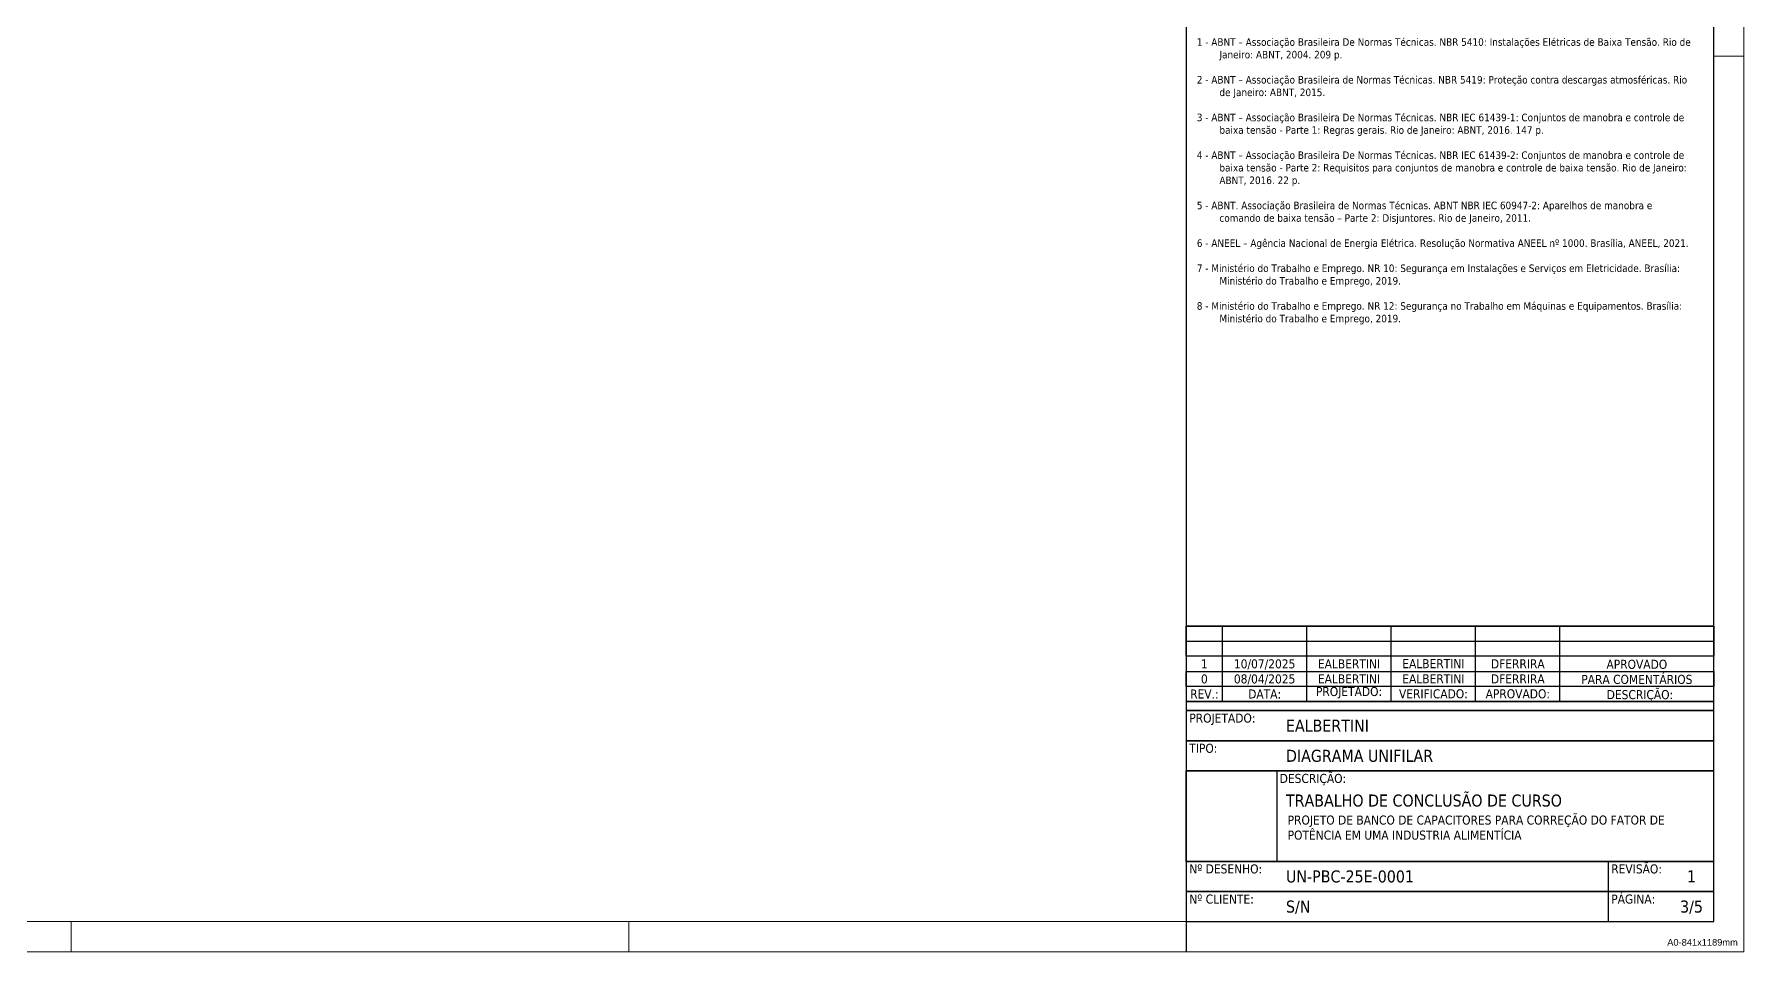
# Model space of a CAD drawing. Header units: inches. Extents: x 8060 to 14805, y -2003 to -1162.
# Drawn here: x 11459 to 12027, y -2003 to -1698 of the extents above; entities that cross this region are included whole.
import ezdxf
from ezdxf.enums import TextEntityAlignment as Align

# ---------------------------------------------------------------- set-up
doc = ezdxf.new("R2010")
doc.units = ezdxf.units.IN
doc.header["$MEASUREMENT"] = 0
for name, color, linetype in [('LEG. LINHA', 253, 'Continuous'), ('LEG. TEXTO', 1, 'Continuous'), ('MOLDURA', 5, 'Continuous'), ('TEXTO LEG.', 7, 'Continuous')]:
    doc.layers.add(name, color=color, linetype=linetype)
doc.styles.add('MtXpl_Tahoma', font='tahoma.ttf')
doc.styles.add('PDF ArialMT', font='arial.ttf')

# ---------------------------------------------------------------- blocks, each defined once
blk = doc.blocks.new('MOLDURA')
at = {"layer": 'MOLDURA', "lineweight": 15}
for p, q in [((3594.47, -2192.45), (3594.47, -1351.45)), ((3584.47, -1361.47), (3584.47, -2182.46)), ((3584.47, -2182.46), (2430.47, -2182.46)), ((3039.46, -2192.45), (3039.46, -2182.46)), ((3224.47, -2192.45), (3224.47, -2182.46)), ((2405.47, -2192.45), (3594.47, -2192.45))]:
    blk.add_line(p, q, dxfattribs=at)
at = {"layer": 'MOLDURA'}
for p, q in [((3409.47, -1361.47), (3409.47, -2182.46)), ((3409.47, -2182.46), (3409.47, -2192.45))]:
    blk.add_line(p, q, dxfattribs=at)
at = {"layer": 'MOLDURA', "lineweight": 15}
blk.add_lwpolyline([(3594.47, -1895.48), (3584.47, -1895.48)], close=True, dxfattribs=at)
at = {"layer": 'MOLDURA', "insert": (3592.47, -2190.45), "char_height": 2.2, "attachment_point": 9, "style": 'PDF ArialMT'}
blk.add_mtext('A0-841x1189mm', dxfattribs=at)
blk = doc.blocks.new('LEGENDA')
for p, q in [((3409.47, -2067.58), (3409.47, -2062.58)), ((3409.47, -2062.58), (3584.47, -2062.58)), ((3421.47, -2087.58), (3421.47, -2062.58)), ((3449.47, -2087.58), (3449.47, -2062.58)), ((3477.47, -2087.58), (3477.47, -2062.58)), ((3505.47, -2087.58), (3505.47, -2062.58)), ((3533.47, -2087.58), (3533.47, -2062.58)), ((3584.47, -2062.58), (3584.47, -2067.58)), ((3409.47, -2072.58), (3409.47, -2067.58)), ((3409.47, -2067.58), (3584.47, -2067.58)), ((3584.47, -2067.58), (3584.47, -2072.58)), ((3584.47, -2072.58), (3409.47, -2072.58)), ((3409.47, -2072.58), (3409.47, -2077.58)), ((3584.47, -2077.58), (3584.47, -2072.58)), ((3409.47, -2082.58), (3409.47, -2077.58)), ((3409.47, -2077.58), (3584.47, -2077.58)), ((3584.47, -2077.58), (3584.47, -2082.58)), ((3584.47, -2082.58), (3409.47, -2082.58)), ((3409.47, -2082.58), (3409.47, -2087.58)), ((3584.47, -2087.58), (3584.47, -2082.58)), ((3409.47, -2087.58), (3584.47, -2087.58))]:
    blk.add_line(p, q)
blk = doc.blocks.new('legenda-2')
at = {"layer": 'LEG. LINHA'}
blk.add_line((3549.47, -2162.46), (3549.47, -2172.46), dxfattribs=at)
blk.add_lwpolyline([(3409.47, -2172.46), (3584.47, -2172.46), (3584.47, -2162.46), (3409.47, -2162.46)], close=True, dxfattribs=at)

msp = doc.modelspace()

# ---------------------------------------------------------------- linework, layer by layer
at = {"layer": 'LEG. LINHA'}
for points in [[(11841.6, -1894.58), (12016.6, -1894.58), (12016.6, -1691.03), (11841.6, -1691.03)], [(11841.6, -1919.58), (12016.6, -1919.58), (12016.6, -1894.58), (11841.6, -1894.58)], [(11841.6, -1922.58), (12016.6, -1922.58), (12016.6, -1919.58), (11841.6, -1919.58)], [(11841.6, -1932.58), (12016.6, -1932.58), (12016.6, -1922.58), (11841.6, -1922.58)], [(11841.6, -1942.58), (12016.6, -1942.58), (12016.6, -1932.58), (11841.6, -1932.58)], [(11841.6, -1972.58), (12016.6, -1972.58), (12016.6, -1942.58), (11841.6, -1942.58)], [(11841.6, -1942.58), (11871.6, -1942.58), (11871.6, -1972.58), (11841.6, -1972.58)]]:
    msp.add_lwpolyline(points, close=True, dxfattribs=at)

# ---------------------------------------------------------------- block references
msp.add_blockref('MOLDURA', (8432.13, 189.88))
for name, p in [('LEGENDA', (8432.13, 168)), ('legenda-2', (8432.13, 189.88)), ('legenda-2', (8432.13, 179.88))]:
    msp.add_blockref(name, p, dxfattribs=at)

# ---------------------------------------------------------------- texts
at = {"layer": 'LEG. TEXTO', "char_height": 3, "style": 'PDF ArialMT'}
for s, insert, width, attachment_point in [('{\\fTahoma|b0|i0|c0|p34;REV.:}', (11847.6, -1918.58), 7.8979, 8), ('{\\fTahoma|b0|i0|c0|p34;DATA:}', (11867.6, -1918.58), 9.8724, 8), ('{\\fTahoma|b0|i0|c0|p34;APROVADO:}', (11951.6, -1918.58), 18.6453, 8), ('{\\fTahoma|b0|i0|c0|p34;DESCRIÇÃO:}', (11992.12, -1919.58), 18.6453, 8), ('{\\fTahoma|b0|i0|c0|p34;TIPO:}', (11842.6, -1933.58), 12.6971, 1), ('{\\fTahoma|b0|i0|c0|p34;DESCRIÇÃO:}', (11872.6, -1943.58), 12.6971, 1), ('{\\fTahoma|b0|i0|c0|p34;PÁGINA:}', (11982.6, -1983.58), 13.8093, 1)]:
    msp.add_mtext(s, dxfattribs=dict(at, insert=insert, width=width, attachment_point=attachment_point))
for s, insert, attachment_point in [('{\\fTahoma|b0|i0|c0|p34;PROJETADO:}', (11895.6, -1918.58), 8), ('{\\fTahoma|b0|i0|c0|p34;VERIFICADO:}', (11923.6, -1918.58), 8), ('{\\fTahoma|b0|i0|c0|p34;PROJETADO:}', (11842.6, -1923.58), 1), ('{\\fTahoma|b0|i0|c0|p34;Nº DESENHO:}', (11842.6, -1973.58), 1), ('{\\fTahoma|b0|i0|c0|p34;REVISÃO:}', (11982.6, -1973.58), 1), ('{\\fTahoma|b0|i0|c0|p34;Nº CLIENTE:}', (11842.6, -1983.58), 1)]:
    msp.add_mtext(s, dxfattribs=dict(at, insert=insert, attachment_point=attachment_point))
at = {"layer": 'TEXTO LEG.', "style": 'MtXpl_Tahoma'}
for s, height, p in [('1', 3, (11847.6, -1907.08)), ('10/07/2025', 3, (11867.6, -1907.08)), ('EALBERTINI', 3, (11895.6, -1907.08)), ('EALBERTINI', 3, (11923.6, -1907.02)), ('DFERRIRA', 3, (11951.6, -1907.08)), ('APROVADO', 3, (11991.1, -1907.23)), ('0', 3, (11847.6, -1912.08)), ('08/04/2025', 3, (11867.6, -1912.08)), ('EALBERTINI', 3, (11895.6, -1912.08)), ('EALBERTINI', 3, (11923.6, -1912.02)), ('DFERRIRA', 3, (11951.6, -1912.08)), ('PARA COMENTÁRIOS', 3, (11991.1, -1912.23)), ('1', 4, (12009.25, -1977.58)), ('3/5', 4, (12009.25, -1987.58))]:
    msp.add_text(s, height=height, dxfattribs=at).set_placement(p, align=Align.MIDDLE_CENTER)
for s, p in [('EALBERTINI ', (11874.68, -1927.58)), ('DIAGRAMA UNIFILAR', (11874.68, -1937.58)), ('TRABALHO DE CONCLUSÃO DE CURSO', (11874.68, -1952.41)), ('UN-PBC-25E-0001', (11874.68, -1977.58)), ('S/N', (11874.68, -1987.58))]:
    msp.add_text(s, height=4, dxfattribs=at).set_placement(p, align=Align.MIDDLE_LEFT)
at = {"layer": 'TEXTO LEG.', "attachment_point": 1, "style": 'MtXpl_Tahoma'}
for s, insert, char_height, width in [('\\pxi-3,l4,t4;1 - ABNT – Associação Brasileira De Normas Técnicas. NBR 5410: Instalações Elétricas de Baixa Tensão. Rio de Janeiro: ABNT, 2004. 209 p.\\P\\P2 - ABNT – Associação Brasileira de Normas Técnicas. NBR 5419: Proteção contra descargas atmosféricas. Rio de Janeiro: ABNT, 2015.\\P\\P3 - ABNT – Associação Brasileira De Normas Técnicas. NBR IEC 61439-1: Conjuntos de manobra e controle de baixa tensão - Parte 1: Regras gerais. Rio de Janeiro: ABNT, 2016. 147 p.\\P\\P4 - ABNT – Associação Brasileira De Normas Técnicas. NBR IEC 61439-2: Conjuntos de manobra e controle de baixa tensão - Parte 2: Requisitos para conjuntos de manobra e controle de baixa tensão. Rio de Janeiro: ABNT, 2016. 22 p.\\P\\P5 - ABNT. Associação Brasileira de Normas Técnicas. ABNT NBR IEC 60947-2: Aparelhos de manobra e comando de baixa tensão – Parte 2: Disjuntores. Rio de Janeiro, 2011.\\P\\P6 - ANEEL – Agência Nacional de Energia Elétrica. Resolução Normativa ANEEL nº 1000. Brasília, ANEEL, 2021. \\P\\P7 - Ministério do Trabalho e Emprego. NR 10: Segurança em Instalações e Serviços em Eletricidade. Brasília: Ministério do Trabalho e Emprego, 2019.\\P\\P8 - Ministério do Trabalho e Emprego. NR 12: Segurança no Trabalho em Máquinas e Equipamentos. Brasília: Ministério do Trabalho e Emprego, 2019.\\P\\pi0,l0,tz; ', (11842.6, -1699.63), 2.5, 167.0932), ('PROJETO DE BANCO DE CAPACITORES PARA CORREÇÃO DO FATOR DE POTÊNCIA EM UMA INDUSTRIA ALIMENTÍCIA', (11875.23, -1957.38), 3, 139.506)]:
    msp.add_mtext(s, dxfattribs=dict(at, insert=insert, char_height=char_height, width=width))

doc.saveas('drawing.dxf')
